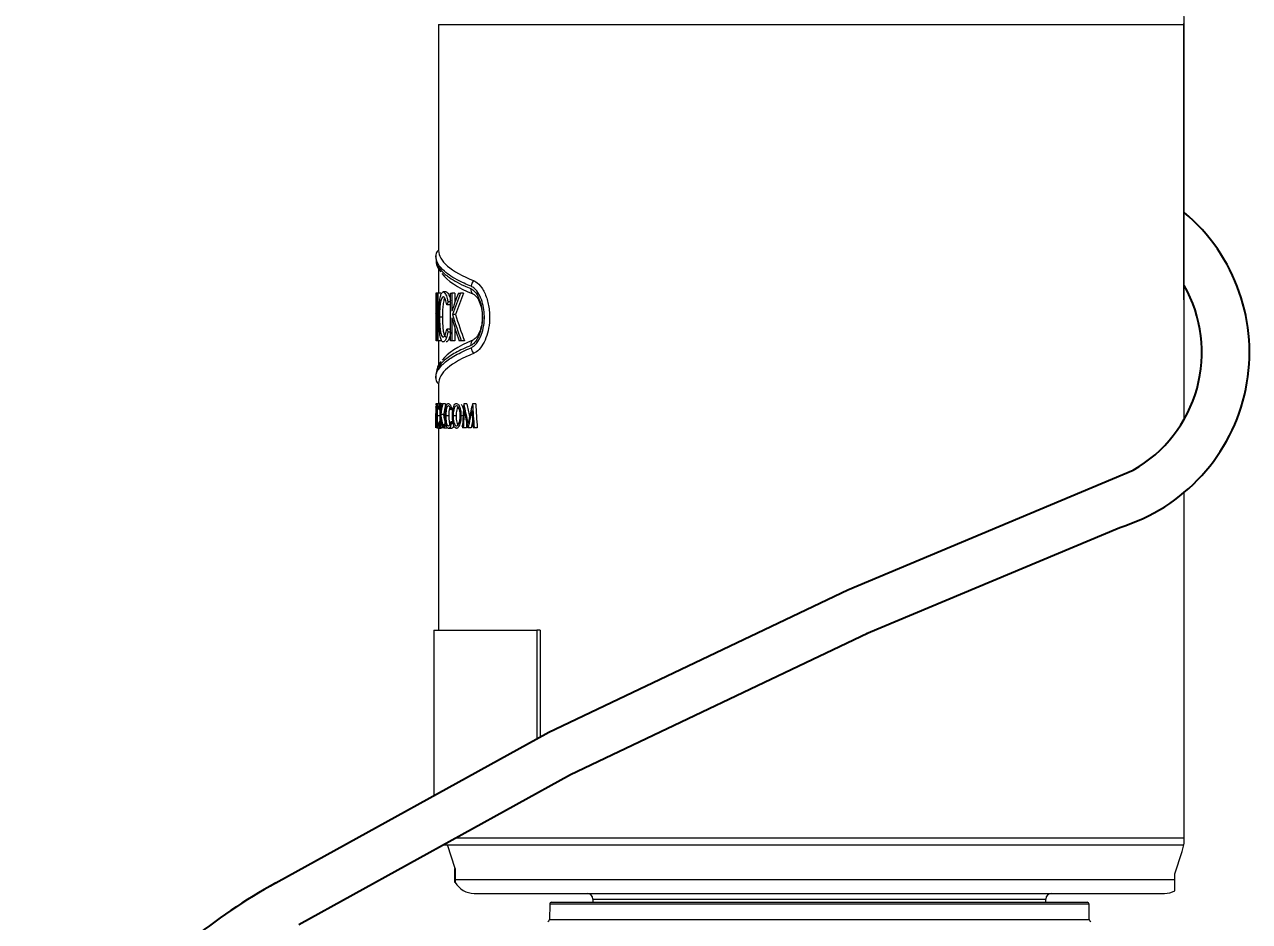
# Model space of a CAD drawing. Header units: inches. Extents: x 4.3 to 18.3, y 1.7 to 16.3.
# Drawn here: x 12.613 to 15.83, y 7.408 to 9.764 of the extents above; entities that cross this region are included whole.
import ezdxf

# ---------------------------------------------------------------- set-up
doc = ezdxf.new("R2010")
doc.units = ezdxf.units.IN
doc.header["$MEASUREMENT"] = 0
doc.header["$PDSIZE"] = -1
doc.layers.add('Dim', color=1, linetype='Continuous')
doc.layers.add('Object', color=4, linetype='Continuous')
doc.styles.get("Standard").update_dxf_attribs({"font": 'romans.shx'})
doc.dimstyles.get("Standard").update_dxf_attribs({"dimtxt": 0.125, "dimasz": 0.18, "dimexe": 0.06, "dimexo": 0.0625, "dimgap": 0.09, "dimtad": 0, "dimtih": 1, "dimtoh": 1, "dimdec": 4, "dimlfac": 2, "dimzin": 4, "dimdsep": 46, "dimlunit": 5, "dimtxsty": 'Standard', "dimcen": 0.09, "dimadec": 0, "dimazin": 1, "dimtfac": 1, "dimtdec": 4, "dimtofl": 0, "dimtmove": 0, "dimatfit": 0, "dimfxl": 0, "dimfrac": 2, "dimtolj": 1, "dimtzin": 0, "dimarcsym": 0})

# ---------------------------------------------------------------- blocks, each defined once
blk = doc.blocks.new('*D16')
at = {"layer": 'Defpoints', "color": 0}
for p in [(14.2381, 13.3011), (10.1019, 4.9757), (14.7006, 4.9757)]:
    blk.add_point(p, dxfattribs=at)
at = {"layer": 'Dim', "color": 0, "lineweight": -2}
for p, q in [((14.1756, 13.3011), (10.0419, 13.3011)), ((10.1019, 13.1211), (10.1019, 9.4413)), ((10.1019, 5.1557), (10.1019, 8.8387)), ((14.6381, 4.9757), (10.0419, 4.9757))]:
    blk.add_line(p, q, dxfattribs=at)
at = {"layer": 'Dim', "color": 0}
for points in [[(10.0719, 13.1211), (10.1319, 13.1211), (10.1019, 13.3011)], [(10.0719, 5.1557), (10.1319, 5.1557), (10.1019, 4.9757)]]:
    blk.add_solid(points, dxfattribs=at)
at = {"layer": 'Dim', "color": 0, "insert": (10.1019, 9.14), "char_height": 0.125, "attachment_point": 5}
blk.add_mtext('\\A1;16 5/8\\P [425mm]', dxfattribs=at)

msp = doc.modelspace()

# ---------------------------------------------------------------- linework, layer by layer
at = {"layer": 'Object', "color": 4, "linetype": 'Continuous', "lineweight": 15}
for p, q in [((13.700638, 9.763603), (15.657967, 9.763603)), ((13.700638, 9.763603), (13.700638, 9.170234)), ((15.657967, 9.04012), (15.657967, 9.763603)), ((15.65882, 8.72693), (15.65882, 9.774362)), ((13.693174, 9.15401), (13.693138, 9.155614)), ((13.693138, 9.155614), (13.693138, 9.14923)), ((13.700638, 9.121696), (13.700638, 9.057916)), ((13.693138, 9.057916), (13.693214, 9.057916)), ((13.693138, 9.057916), (13.693138, 9.045095)), ((13.693139, 9.045095), (13.693139, 9.003428)), ((13.693379, 9.045095), (13.693139, 9.045095)), ((13.697455, 9.057916), (13.693214, 9.057916)), ((13.697455, 9.056213), (13.693962, 9.056213)), ((13.697455, 9.057916), (13.69856, 9.057916)), ((13.697455, 8.932916), (13.697455, 9.057916)), ((13.706101, 9.057916), (13.69856, 9.057916)), ((13.69856, 9.057916), (13.69856, 8.932916)), ((13.720292, 9.061121), (13.712643, 9.061121)), ((13.732098, 9.057916), (13.735383, 9.057916)), ((13.732098, 8.932916), (13.732098, 9.057916)), ((13.743213, 9.057916), (13.735383, 9.057916)), ((13.735383, 9.057916), (13.735383, 9.010314)), ((13.743213, 9.057916), (13.743213, 9.033148)), ((13.752526, 9.057916), (13.75843, 9.057916)), ((13.766455, 9.057916), (13.75843, 9.057916)), ((13.697455, 9.024487), (13.695297, 9.024487)), ((13.730364, 9.027467), (13.722636, 9.027467)), ((13.732098, 9.034979), (13.725117, 9.034979)), ((13.693138, 9.003253), (13.693138, 8.990608)), ((13.693167, 8.990608), (13.693138, 8.990608)), ((13.693139, 8.990608), (13.693139, 8.932916)), ((13.697455, 8.990608), (13.693369, 8.990608)), ((13.710664, 8.99529), (13.703088, 8.99529)), ((13.735383, 8.993237), (13.735383, 8.932916)), ((13.745255, 9.001826), (13.737407, 9.001826)), ((13.730364, 8.963364), (13.722636, 8.963364)), ((13.732098, 8.955927), (13.725117, 8.955927)), ((13.743213, 8.967227), (13.743213, 8.932916)), ((13.695403, 8.932916), (13.694568, 8.932916)), ((13.697455, 8.932916), (13.695403, 8.932916)), ((13.69856, 8.932916), (13.697455, 8.932916)), ((13.706101, 8.932916), (13.69856, 8.932916)), ((13.700638, 8.932916), (13.700638, 8.867376)), ((13.735383, 8.932916), (13.732098, 8.932916)), ((13.743213, 8.932916), (13.735383, 8.932916)), ((13.760265, 8.932916), (13.754652, 8.932916)), ((13.768305, 8.932916), (13.760265, 8.932916)), ((13.693138, 8.841239), (13.693138, 8.834855)), ((13.700638, 8.820234), (13.700638, 8.768505)), ((13.693162, 8.766902), (13.693326, 8.766902)), ((13.693216, 8.760492), (13.693216, 8.739658)), ((13.693431, 8.760492), (13.693216, 8.760492)), ((13.694918, 8.766902), (13.693326, 8.766902)), ((13.694918, 8.766051), (13.6937, 8.766051)), ((13.694918, 8.766902), (13.695267, 8.766902)), ((13.694918, 8.704402), (13.694918, 8.766902)), ((13.698793, 8.766902), (13.695267, 8.766902)), ((13.695267, 8.766902), (13.695267, 8.704402)), ((13.706921, 8.768505), (13.699374, 8.768505)), ((13.704671, 8.751678), (13.702127, 8.751678)), ((13.704671, 8.755434), (13.702799, 8.755434)), ((13.704671, 8.766902), (13.705544, 8.766902)), ((13.704671, 8.704402), (13.704671, 8.766902)), ((13.710022, 8.766902), (13.705544, 8.766902)), ((13.705544, 8.766902), (13.705544, 8.743101)), ((13.706921, 8.768505), (13.708651, 8.765667)), ((13.710022, 8.766902), (13.711539, 8.766902)), ((13.719179, 8.766902), (13.711539, 8.766902)), ((13.738373, 8.751678), (13.73263, 8.751678)), ((13.739011, 8.755434), (13.734059, 8.755434)), ((13.766497, 8.766902), (13.766821, 8.766902)), ((13.774918, 8.766902), (13.766821, 8.766902)), ((13.789393, 8.766902), (13.789778, 8.766902)), ((13.79808, 8.766902), (13.789778, 8.766902)), ((13.691886, 8.739571), (13.694918, 8.739571)), ((13.693162, 8.722143), (13.693155, 8.722143)), ((13.693162, 8.704402), (13.693162, 8.739571)), ((13.693216, 8.733248), (13.693216, 8.704402)), ((13.693283, 8.733248), (13.693216, 8.733248)), ((13.694918, 8.733248), (13.693425, 8.733248)), ((13.694918, 8.750188), (13.694199, 8.750188)), ((13.704164, 8.735589), (13.696637, 8.735589)), ((13.704671, 8.719626), (13.702127, 8.719626)), ((13.705544, 8.734563), (13.705544, 8.704402)), ((13.713677, 8.738857), (13.706079, 8.738857)), ((13.727196, 8.735589), (13.719493, 8.735589)), ((13.740438, 8.719626), (13.73263, 8.719626)), ((13.746525, 8.735402), (13.738667, 8.735402)), ((13.764842, 8.735677), (13.759476, 8.735677)), ((13.693216, 8.704402), (13.693162, 8.704402)), ((13.694236, 8.704402), (13.693936, 8.704402)), ((13.694918, 8.704402), (13.694236, 8.704402)), ((13.695267, 8.704402), (13.694918, 8.704402)), ((13.698816, 8.704402), (13.695267, 8.704402)), ((13.706929, 8.7028), (13.699382, 8.7028)), ((13.700638, 8.7028), (13.700638, 8.17283)), ((13.704671, 8.715908), (13.702799, 8.715908)), ((13.705544, 8.704402), (13.704671, 8.704402)), ((13.710569, 8.704402), (13.705544, 8.704402)), ((13.712007, 8.704402), (13.710569, 8.704402)), ((13.71423, 8.704402), (13.712007, 8.704402)), ((13.719988, 8.714017), (13.714779, 8.714017)), ((13.722445, 8.703601), (13.714779, 8.703601)), ((13.723566, 8.708809), (13.715891, 8.708809)), ((13.734234, 8.7028), (13.726475, 8.7028)), ((13.739106, 8.715908), (13.734059, 8.715908)), ((13.765449, 8.704402), (13.763206, 8.704402)), ((13.773534, 8.704402), (13.765449, 8.704402)), ((13.777988, 8.704402), (13.777435, 8.704402)), ((13.786184, 8.704402), (13.777988, 8.704402)), ((13.793748, 8.704402), (13.791043, 8.704402)), ((13.802087, 8.704402), (13.793748, 8.704402)), ((15.65882, 7.618331), (15.65882, 8.53465)), ((13.688138, 8.17283), (13.95826, 8.17283)), ((13.688138, 8.17283), (13.688138, 7.738345)), ((13.967425, 8.17283), (13.95826, 8.17283)), ((13.95826, 8.17283), (13.95826, 7.887611)), ((13.967425, 8.17283), (13.967425, 7.892675)), ((13.74546, 7.627206), (15.657967, 7.627206)), ((13.711856, 7.608636), (15.657805, 7.608636)), ((13.744172, 7.546919), (13.724094, 7.608636)), ((15.652962, 7.591598), (15.657805, 7.608636)), ((15.633883, 7.532955), (15.652962, 7.591598)), ((15.633883, 7.517577), (15.633883, 7.532955)), ((13.744172, 7.517577), (15.633883, 7.517577)), ((13.794025, 7.481432), (14.700638, 7.481432)), ((14.105888, 7.466432), (14.700638, 7.466432)), ((14.105888, 7.466432), (14.105888, 7.458202)), ((14.700638, 7.481432), (15.60725, 7.481432)), ((14.700638, 7.466432), (15.295388, 7.466432)), ((15.295388, 7.458202), (15.295388, 7.466432)), ((13.992552, 7.453289), (13.991839, 7.412471)), ((15.408723, 7.453289), (13.992552, 7.453289)), ((13.997551, 7.458202), (14.700638, 7.458202)), ((14.700638, 7.458202), (15.403724, 7.458202)), ((15.409436, 7.412471), (15.408723, 7.453289)), ((13.991839, 7.412471), (14.700638, 7.412471)), ((14.700638, 7.412471), (15.409436, 7.412471))]:
    msp.add_line(p, q, dxfattribs=at)
at = {"layer": 'Object', "color": 3}
for p, q in [((14.775599, 8.278905), (15.525091, 8.593306)), ((14.823953, 8.163636), (15.489579, 8.442857)), ((13.990136, 7.905225), (14.775599, 8.278905)), ((14.047268, 7.79398), (14.826981, 8.164924)), ((13.273019, 7.508957), (13.990136, 7.905225)), ((13.333476, 7.39955), (14.047268, 7.79398))]:
    msp.add_line(p, q, dxfattribs=at)
at = {"layer": 'Object'}
msp.add_line((13.744172, 7.510279), (13.744172, 7.546919), dxfattribs=at)
at = {"layer": 'Object', "color": 3}
for centre, radius, start, end in [((15.349821, 8.902442), 0.480365, 286.914316, 49.964848), ((15.349821, 8.902442), 0.355365, 299.551863, 29.596661), ((14.002891, 6.188122), 1.509079, 118.924336, 139.895554)]:
    msp.add_arc(centre, radius, start, end, dxfattribs=at)
at = {"layer": 'Object', "color": 4, "linetype": 'Continuous', "lineweight": 15}
for centre, radius, start, end in [((13.805064, 9.074705), 0.019222, 126.112165, 175.889043), ((13.801282, 9.068425), 0.016416, 174.500993, 230.004362), ((13.801282, 8.922044), 0.016416, 129.995669, 185.498991), ((13.805064, 8.915764), 0.019222, 184.111018, 233.88775), ((13.794025, 7.538932), 0.0575, 209.888106, 270), ((14.090888, 7.466432), 0.015, 0, 90), ((15.310388, 7.466432), 0.015, 90, 180), ((15.60725, 7.538932), 0.0575, 270, 297.56382), ((13.997551, 7.453202), 0.005, 90, 179), ((15.403724, 7.453202), 0.005, 1, 90), ((13.98684, 7.412559), 0.005, 276.663916, 359), ((15.414435, 7.412559), 0.005, 181, 263.336084)]:
    msp.add_arc(centre, radius, start, end, dxfattribs=at)
for centre, major_axis, ratio, start_param, end_param in [((14.700638, 9.170234), (1, 0), 0.18987022, 3.14159265, 3.57651549), ((14.700638, 9.134609), (1, 0), 0.18987022, 3.27401685, 3.5693284), ((14.700638, 8.7466), (1.0075, 0), 0.91350312, 2.79652902, 2.85098329), ((14.700638, 8.732103), (1.0075, 0), 0.91316755, 2.77960043, 2.8440497), ((14.700638, 8.732103), (1, 0), 0.91316755, 2.77675881, 2.84174904), ((14.700638, 8.842255), (1.0075, 0), 0.76530612, 2.88896249, 2.89901165), ((14.700638, 8.842255), (1, 0), 0.76530612, 2.89008862, 2.89715531), ((14.700638, 9.003418), (1.0075, 0), 0.00765864, 3.14022392, 3.16294179), ((14.700638, 9.000326), (0, 1.265692), 0.79600694, 1.57847441, 1.62408116), ((14.700638, 9.017753), (0, 1.265692), 0.79600694, 1.5922449, 1.63787517), ((14.700638, 9.293644), (0, 1.048409), 0.96097966, 1.86140569, 1.92204692), ((14.700638, 9.309145), (0, 1.048257), 0.96111919, 1.86833928, 1.93789609), ((14.700638, 9.309145), (0, 1.040454), 0.96111919, 1.87063994, 1.94078168), ((14.700638, 9.146724), (1.0075, 0), 0.75765306, 3.38417366, 3.39422281), ((14.700638, 9.146724), (1, 0), 0.75765306, 3.38602999, 3.39309668), ((14.700638, 8.85586), (1, 0), 0.18987022, 2.71385691, 3.00185378), ((14.700638, 8.820234), (1, 0), 0.18987022, 2.70666982, 3.14159265), ((14.700638, 8.64891), (1.0075, 0), 0.76530612, 3.00299454, 3.00791136), ((14.700638, 8.599115), (1.0075, 0), 0.91350312, 2.95826005, 2.98450023), ((14.700638, 8.591871), (1.0075, 0), 0.91316755, 2.95017782, 2.98114), ((14.700638, 8.591871), (1, 0), 0.91316755, 2.94872421, 2.97992605), ((14.700638, 8.537916), (1.0075, 0), 0.76530612, 2.85560283, 2.86067662), ((14.700638, 5.907981), (0, 7.631927), 0.13201122, 1.18683088, 1.19564769), ((14.700638, 9.518553), (0, 2.00229), 0.50317383, 1.9556197, 1.98341231), ((14.700638, 9.518553), (0, 1.987385), 0.50317383, 1.9586592, 1.97652291), ((14.700638, 7.910735), (0, 2.00716), 0.50195313, 1.13011401, 1.15818035), ((14.700638, 12.008838), (0, 7.585882), 0.1328125, 2.0123719, 2.02150487), ((14.700638, 12.008838), (0, 7.529412), 0.1328125, 2.01592018, 2.02513754), ((14.700638, 8.739755), (1.0075, 0), 0.00765864, 3.15408767, 3.16544773), ((14.700638, 8.754788), (0, 1.265692), 0.79600694, 1.58781521, 1.61061571), ((14.700638, 8.763501), (0, 1.265692), 0.79600694, 1.59470113, 1.61750664), ((14.700638, 8.821366), (1.0075, 0), 0.75765306, 3.27527395, 3.28019076), ((14.700638, 8.898583), (0, 1.048409), 0.96097966, 1.72788875, 1.75708719), ((14.700638, 8.906332), (0, 1.048257), 0.96111919, 1.73124898, 1.76464208), ((14.700638, 8.906332), (0, 1.040454), 0.96111919, 1.73246293, 1.75670259), ((14.700638, 8.93125), (1.0075, 0), 0.75765306, 3.42250869, 3.42758248), ((14.700638, 5.875682), (0, 7.603774), 0.1325, 1.18322291, 1.18961708), ((14.700638, 9.50724), (0, 2.004975), 0.5025, 1.95836975, 1.98277483), ((14.700638, 5.875682), (0, 7.54717), 0.1325, 1.18455127, 1.18660941), ((14.700638, 7.897715), (0, 2.008291), 0.50167038, 1.13286013, 1.1574477), ((14.700638, 7.897715), (0, 1.993341), 0.50167038, 1.14488034, 1.15415568), ((14.700638, 11.96002), (0, 7.571004), 0.1330735, 2.00873252, 2.01530168)]:
    msp.add_ellipse(centre, major_axis=major_axis, ratio=ratio, start_param=start_param, end_param=end_param, dxfattribs=at)
for points, knots in [([(15.657967, 9.763603), (15.657977, 9.763675), (15.659328, 9.772752), (15.659304, 9.785881), (15.654416, 9.798066), (15.652962, 9.801691)], [0, 0, 0, 0, 0.0055706, 0.70415558, 1, 1, 1, 1]), ([(13.700638, 9.170234), (13.699435, 9.169231), (13.696671, 9.166923), (13.693907, 9.161879), (13.693145, 9.157765), (13.693138, 9.155679), (13.693138, 9.155614)], [0, 0, 0, 0, 0.27485987, 0.63175524, 0.98855057, 1, 1, 1, 1]), ([(13.693138, 9.14923), (13.69424, 9.14247), (13.696457, 9.128876), (13.710468, 9.113245), (13.73224, 9.09586), (13.754759, 9.082838), (13.779354, 9.072375), (13.784941, 9.069998)], [0, 0, 0, 0, 0.248505477, 0.499802417, 0.580645438, 0.904743987, 1, 1, 1, 1]), ([(13.785891, 9.076083), (13.779754, 9.078681), (13.754559, 9.089343), (13.731768, 9.10259), (13.71058, 9.119612), (13.697101, 9.134589), (13.694483, 9.147536), (13.693174, 9.15401)], [0, 0, 0, 0, 0.1059086, 0.43475608, 0.51678374, 0.7583914, 1, 1, 1, 1]), ([(13.693956, 9.148426), (13.693945, 9.144881), (13.693915, 9.135252), (13.698619, 9.123395), (13.704361, 9.116037), (13.706156, 9.113737)], [0, 0, 0, 0, 0.28597693, 0.77671846, 1, 1, 1, 1]), ([(13.785891, 8.914385), (13.787283, 8.915052), (13.793315, 8.91794), (13.803946, 8.929014), (13.814859, 8.951437), (13.819212, 8.971302), (13.820542, 8.984107), (13.821279, 8.995827), (13.820213, 9.015022), (13.814997, 9.037466), (13.806357, 9.05695), (13.796084, 9.070434), (13.788942, 9.074392), (13.785891, 9.076083)], [0, 0, 0, 0, 0.041756351, 0.181005575, 0.320019232, 0.434194783, 0.44445976, 0.482545727, 0.58050073, 0.679131641, 0.786417299, 0.908762422, 1, 1, 1, 1]), ([(13.793735, 9.090234), (13.795166, 9.089558), (13.801992, 9.08633), (13.814239, 9.073833), (13.827423, 9.047211), (13.833692, 9.018596), (13.835135, 8.99126), (13.832827, 8.965641), (13.825401, 8.939082), (13.814129, 8.917144), (13.802875, 8.904819), (13.795869, 8.901305), (13.793735, 8.900234)], [0, 0, 0, 0, 0.036752584, 0.17524432, 0.312812141, 0.437403418, 0.499759221, 0.604687064, 0.709370849, 0.820343658, 0.945294148, 1, 1, 1, 1]), ([(13.693214, 9.057916), (13.693248, 9.057907), (13.693317, 9.05789), (13.693533, 9.057673), (13.69379, 9.056797), (13.693962, 9.056213)], [0, 0, 0, 0, 0.2502667, 0.50056245, 1, 1, 1, 1]), ([(13.694624, 9.024512), (13.694611, 9.026832), (13.694585, 9.031485), (13.694382, 9.037476), (13.694129, 9.041933), (13.693726, 9.045046), (13.693523, 9.045075), (13.693379, 9.045095)], [0, 0, 0, 0, 0.15817071, 0.31726404, 0.47512814, 0.62710865, 1, 1, 1, 1]), ([(13.693962, 9.056213), (13.694126, 9.054994), (13.694456, 9.05255), (13.694951, 9.044277), (13.695257, 9.034401), (13.695285, 9.027577), (13.695297, 9.024487)], [0, 0, 0, 0, 0.26676983, 0.53507781, 0.78947111, 1, 1, 1, 1]), ([(13.701564, 8.996142), (13.701649, 9.003826), (13.701819, 9.019258), (13.703469, 9.038653), (13.706029, 9.052969), (13.709183, 9.060218), (13.711629, 9.060856), (13.712643, 9.061121)], [0, 0, 0, 0, 0.21817104, 0.4381888, 0.63444086, 0.84839515, 1, 1, 1, 1]), ([(13.712503, 9.0483), (13.711186, 9.047644), (13.708547, 9.046327), (13.705604, 9.035674), (13.70379, 9.02064), (13.70315, 9.006284), (13.703103, 8.997979), (13.703088, 8.99529)], [0, 0, 0, 0, 0.24242719, 0.48602556, 0.70945558, 0.90593162, 1, 1, 1, 1]), ([(13.716326, 9.044841), (13.715241, 9.041823), (13.713159, 9.036038), (13.711378, 9.020548), (13.710725, 9.006286), (13.710679, 8.997978), (13.710664, 8.99529)], [0, 0, 0, 0, 0.32168661, 0.61666886, 0.87596148, 1, 1, 1, 1]), ([(13.722636, 9.027467), (13.72151, 9.032135), (13.719256, 9.041483), (13.715519, 9.047499), (13.713354, 9.048074), (13.712503, 9.0483)], [0, 0, 0, 0, 0.37709537, 0.75520992, 1, 1, 1, 1]), ([(13.712643, 9.061121), (13.714672, 9.060132), (13.718191, 9.058417), (13.722619, 9.046849), (13.724449, 9.038152), (13.725117, 9.034979)], [0, 0, 0, 0, 0.463659534, 0.80435494, 1, 1, 1, 1]), ([(13.720292, 9.061121), (13.722331, 9.060111), (13.725869, 9.058358), (13.730053, 9.047808), (13.731667, 9.040338), (13.732098, 9.038345)], [0, 0, 0, 0, 0.49929384, 0.86637966, 1, 1, 1, 1]), ([(13.784941, 9.069998), (13.786712, 9.069086), (13.792527, 9.06609), (13.802016, 9.054692), (13.811043, 9.033571), (13.815185, 9.011121), (13.815871, 8.989231), (13.813635, 8.968394), (13.80751, 8.947439), (13.79847, 8.930766), (13.790405, 8.922999), (13.78579, 8.920863), (13.784941, 8.92047)], [0, 0, 0, 0, 0.05891618, 0.19342365, 0.32406305, 0.44454194, 0.514529, 0.62224178, 0.73078935, 0.84635478, 0.97173512, 1, 1, 1, 1]), ([(13.79073, 9.055849), (13.791707, 9.055371), (13.79606, 9.053242), (13.803572, 9.045025), (13.811275, 9.027933), (13.81481, 9.009903), (13.815629, 8.992569), (13.814267, 8.976109), (13.809814, 8.958971), (13.802995, 8.944991), (13.796207, 8.937393), (13.791962, 8.935244), (13.79073, 8.93462)], [0, 0, 0, 0, 0.04023928, 0.179285045, 0.314989946, 0.437966085, 0.499793075, 0.606600887, 0.71320435, 0.825181953, 0.949285866, 1, 1, 1, 1]), ([(13.693367, 9.003253), (13.693531, 9.003276), (13.69376, 9.003308), (13.694207, 9.007778), (13.694451, 9.012875), (13.694601, 9.018754), (13.694617, 9.02272), (13.694624, 9.024512)], [0, 0, 0, 0, 0.41114894, 0.57205442, 0.73416088, 0.87989096, 1, 1, 1, 1]), ([(13.695297, 9.024487), (13.695272, 9.020294), (13.695228, 9.01269), (13.694871, 9.002985), (13.694435, 8.996337), (13.693832, 8.991188), (13.693554, 8.99084), (13.693369, 8.990608)], [0, 0, 0, 0, 0.197523625, 0.358217424, 0.519165757, 0.679811719, 1, 1, 1, 1]), ([(13.703755, 8.95157), (13.703401, 8.954768), (13.702432, 8.963522), (13.701684, 8.979066), (13.701599, 8.991119), (13.701564, 8.996142)], [0, 0, 0, 0, 0.25132598, 0.68799484, 1, 1, 1, 1]), ([(13.703088, 8.99529), (13.703162, 8.989064), (13.703311, 8.97656), (13.704758, 8.960899), (13.706954, 8.949417), (13.709649, 8.943342), (13.711741, 8.942778), (13.712658, 8.942531)], [0, 0, 0, 0, 0.21417432, 0.43014796, 0.62209237, 0.83446475, 1, 1, 1, 1]), ([(13.710664, 8.99529), (13.710738, 8.989065), (13.710888, 8.976562), (13.712346, 8.960903), (13.714558, 8.949421), (13.717274, 8.943342), (13.719383, 8.942778), (13.720307, 8.942531)], [0, 0, 0, 0, 0.21412027, 0.43003976, 0.62194655, 0.83431678, 1, 1, 1, 1]), ([(13.712673, 8.92971), (13.711749, 8.929925), (13.709326, 8.930488), (13.70608, 8.936666), (13.704493, 8.94684), (13.703755, 8.95157)], [0, 0, 0, 0, 0.24814193, 0.6504446, 1, 1, 1, 1]), ([(13.712658, 8.942531), (13.713509, 8.942764), (13.715645, 8.943348), (13.719288, 8.949718), (13.721514, 8.958792), (13.722636, 8.963364)], [0, 0, 0, 0, 0.24742182, 0.62074772, 1, 1, 1, 1]), ([(13.725117, 8.955927), (13.723792, 8.95025), (13.72114, 8.938881), (13.716522, 8.930817), (13.713817, 8.930039), (13.712673, 8.92971)], [0, 0, 0, 0, 0.36532303, 0.73147495, 1, 1, 1, 1]), ([(13.732865, 8.955927), (13.731529, 8.950249), (13.728855, 8.938878), (13.724201, 8.930817), (13.721475, 8.930039), (13.720322, 8.92971)], [0, 0, 0, 0, 0.36537682, 0.73157838, 1, 1, 1, 1]), ([(13.784941, 8.92047), (13.770943, 8.914213), (13.742789, 8.901627), (13.720961, 8.886291), (13.702343, 8.868776), (13.694077, 8.855207), (13.693311, 8.843818), (13.693138, 8.841239)], [0, 0, 0, 0, 0.24870015, 0.50022893, 0.58107126, 0.90514784, 1, 1, 1, 1]), ([(13.693138, 8.834855), (13.693297, 8.837327), (13.694026, 8.848608), (13.702098, 8.862065), (13.720608, 8.879612), (13.74266, 8.895175), (13.771425, 8.907957), (13.785891, 8.914385)], [0, 0, 0, 0, 0.0904584, 0.4128624, 0.49328756, 0.74516128, 1, 1, 1, 1]), ([(13.707304, 8.878574), (13.706618, 8.877838), (13.701278, 8.872098), (13.696715, 8.862697), (13.695358, 8.853558), (13.694915, 8.850574)], [0, 0, 0, 0, 0.09022985, 0.70293202, 1, 1, 1, 1]), ([(13.693138, 8.834855), (13.693138, 8.83479), (13.693145, 8.832704), (13.693907, 8.82859), (13.696671, 8.823546), (13.699435, 8.821238), (13.700638, 8.820234)], [0, 0, 0, 0, 0.011450509, 0.368244738, 0.725140527, 1, 1, 1, 1]), ([(13.693326, 8.766902), (13.69335, 8.766898), (13.693399, 8.766889), (13.693515, 8.766781), (13.693626, 8.766343), (13.6937, 8.766051)], [0, 0, 0, 0, 0.2502685, 0.50057266, 1, 1, 1, 1]), ([(13.693957, 8.7502), (13.693953, 8.751361), (13.693943, 8.753688), (13.693867, 8.756685), (13.693768, 8.758913), (13.693604, 8.760467), (13.693503, 8.760482), (13.693431, 8.760492)], [0, 0, 0, 0, 0.15826232, 0.31744796, 0.4753382, 0.62725123, 1, 1, 1, 1]), ([(13.6937, 8.766051), (13.693765, 8.765442), (13.693897, 8.76422), (13.694077, 8.760085), (13.694185, 8.755148), (13.694195, 8.751735), (13.694199, 8.750188)], [0, 0, 0, 0, 0.26665918, 0.53485935, 0.78914511, 1, 1, 1, 1]), ([(13.696184, 8.736015), (13.69621, 8.739875), (13.696262, 8.747628), (13.696757, 8.757368), (13.697512, 8.76453), (13.698417, 8.768073), (13.699098, 8.76838), (13.699374, 8.768505)], [0, 0, 0, 0, 0.22030611, 0.44248208, 0.64043485, 0.85453318, 1, 1, 1, 1]), ([(13.699334, 8.762094), (13.698966, 8.761769), (13.698228, 8.761118), (13.697386, 8.755874), (13.696853, 8.74845), (13.696657, 8.741231), (13.696642, 8.736995), (13.696637, 8.735589)], [0, 0, 0, 0, 0.23916908, 0.4794206, 0.70208745, 0.90114113, 1, 1, 1, 1]), ([(13.702127, 8.751678), (13.701823, 8.753993), (13.701215, 8.758632), (13.700184, 8.761684), (13.699577, 8.761977), (13.699334, 8.762094)], [0, 0, 0, 0, 0.37478949, 0.75079007, 1, 1, 1, 1]), ([(13.699374, 8.768505), (13.699948, 8.767994), (13.700933, 8.767119), (13.702137, 8.761265), (13.702622, 8.756987), (13.702799, 8.755434)], [0, 0, 0, 0, 0.470548596, 0.807786161, 1, 1, 1, 1]), ([(13.704687, 8.751678), (13.704588, 8.750461), (13.704316, 8.747129), (13.704187, 8.741205), (13.704169, 8.736989), (13.704164, 8.735589)], [0, 0, 0, 0, 0.27764214, 0.76034198, 1, 1, 1, 1]), ([(13.718201, 8.736015), (13.718274, 8.739808), (13.718422, 8.747424), (13.719781, 8.757017), (13.721746, 8.7642), (13.724054, 8.768012), (13.725736, 8.768357), (13.726456, 8.768505)], [0, 0, 0, 0, 0.21362564, 0.42901115, 0.62253022, 0.83857957, 1, 1, 1, 1]), ([(13.726363, 8.762094), (13.72546, 8.761755), (13.723649, 8.761075), (13.721438, 8.755587), (13.720024, 8.74789), (13.719536, 8.740782), (13.719503, 8.7368), (13.719493, 8.735589)], [0, 0, 0, 0, 0.24791425, 0.49704892, 0.72350734, 0.91597429, 1, 1, 1, 1]), ([(13.73263, 8.751678), (13.731966, 8.754017), (13.730636, 8.7587), (13.728333, 8.761694), (13.726921, 8.761981), (13.726363, 8.762094)], [0, 0, 0, 0, 0.37645922, 0.75378337, 1, 1, 1, 1]), ([(13.726456, 8.768505), (13.72774, 8.768026), (13.729978, 8.767193), (13.732597, 8.761475), (13.733664, 8.757069), (13.734059, 8.755434)], [0, 0, 0, 0, 0.45882404, 0.79921399, 1, 1, 1, 1]), ([(13.730537, 8.758086), (13.730072, 8.757133), (13.728891, 8.75471), (13.727742, 8.747796), (13.727238, 8.740781), (13.727206, 8.736798), (13.727196, 8.735589)], [0, 0, 0, 0, 0.2263106, 0.57500112, 0.87110314, 1, 1, 1, 1]), ([(13.736939, 8.735377), (13.737047, 8.739176), (13.737265, 8.746787), (13.739018, 8.75681), (13.741608, 8.764046), (13.744544, 8.767943), (13.746565, 8.768335), (13.747437, 8.768505)], [0, 0, 0, 0, 0.21519206, 0.43108201, 0.64298618, 0.84594211, 1, 1, 1, 1]), ([(13.747532, 8.762094), (13.746413, 8.76174), (13.744173, 8.761031), (13.741344, 8.755689), (13.739424, 8.748014), (13.738724, 8.740701), (13.73868, 8.736574), (13.738667, 8.735402)], [0, 0, 0, 0, 0.24060605, 0.48173563, 0.71372063, 0.91871521, 1, 1, 1, 1]), ([(13.75159, 8.759268), (13.750796, 8.758052), (13.749045, 8.755374), (13.747294, 8.747935), (13.746581, 8.740692), (13.746537, 8.736567), (13.746525, 8.735402)], [0, 0, 0, 0, 0.27134679, 0.59794012, 0.88638671, 1, 1, 1, 1]), ([(13.747437, 8.768505), (13.749113, 8.768016), (13.752323, 8.767081), (13.756301, 8.758863), (13.75881, 8.748775), (13.759435, 8.740575), (13.759471, 8.736352), (13.759476, 8.735677)], [0, 0, 0, 0, 0.28290609, 0.54210619, 0.76304314, 0.96211671, 1, 1, 1, 1]), ([(13.757353, 8.73569), (13.757263, 8.738536), (13.757083, 8.744241), (13.755528, 8.751715), (13.753271, 8.757391), (13.750528, 8.761314), (13.748534, 8.761833), (13.747532, 8.762094)], [0, 0, 0, 0, 0.19506545, 0.39100085, 0.58049248, 0.78910042, 1, 1, 1, 1]), ([(13.760326, 8.76571), (13.761782, 8.763503), (13.763984, 8.760164), (13.765274, 8.754051), (13.765711, 8.75198)], [0, 0, 0, 0, 0.66106417, 1, 1, 1, 1]), ([(13.693424, 8.739571), (13.693506, 8.739582), (13.69362, 8.739598), (13.693799, 8.741833), (13.693893, 8.74438), (13.693949, 8.74732), (13.693955, 8.749303), (13.693957, 8.7502)], [0, 0, 0, 0, 0.41118436, 0.572024647, 0.734065161, 0.879747652, 1, 1, 1, 1]), ([(13.694199, 8.750188), (13.694191, 8.74809), (13.694175, 8.744287), (13.694049, 8.739433), (13.693887, 8.73611), (13.693653, 8.733538), (13.693516, 8.733364), (13.693425, 8.733248)], [0, 0, 0, 0, 0.19771258, 0.35839621, 0.51933948, 0.67993004, 1, 1, 1, 1]), ([(13.696834, 8.71373), (13.696729, 8.715333), (13.696442, 8.719732), (13.69622, 8.727506), (13.696195, 8.733524), (13.696184, 8.736015)], [0, 0, 0, 0, 0.25155251, 0.69024197, 1, 1, 1, 1]), ([(13.696637, 8.735589), (13.696659, 8.732459), (13.696704, 8.726172), (13.697134, 8.718304), (13.697777, 8.712562), (13.698547, 8.709597), (13.699129, 8.709326), (13.699378, 8.70921)], [0, 0, 0, 0, 0.21652942, 0.43488594, 0.6284656, 0.84100105, 1, 1, 1, 1]), ([(13.699378, 8.70921), (13.699619, 8.709329), (13.700212, 8.709624), (13.701217, 8.71282), (13.701819, 8.717325), (13.702127, 8.719626)], [0, 0, 0, 0, 0.25073671, 0.6171293, 1, 1, 1, 1]), ([(13.704164, 8.735589), (13.704182, 8.732424), (13.704217, 8.726289), (13.704537, 8.721338), (13.704691, 8.718941)], [0, 0, 0, 0, 0.51603386, 1, 1, 1, 1]), ([(13.720036, 8.71373), (13.719749, 8.715318), (13.718967, 8.719646), (13.718307, 8.727411), (13.718233, 8.733458), (13.718201, 8.736015)], [0, 0, 0, 0, 0.25070664, 0.68319527, 1, 1, 1, 1]), ([(13.719493, 8.735589), (13.719553, 8.732516), (13.719674, 8.726344), (13.720808, 8.718594), (13.722442, 8.712836), (13.724385, 8.709649), (13.725819, 8.709346), (13.726465, 8.70921)], [0, 0, 0, 0, 0.20970431, 0.42113136, 0.61071821, 0.82443969, 1, 1, 1, 1]), ([(13.726465, 8.70921), (13.727598, 8.709676), (13.729704, 8.710542), (13.73168, 8.715991), (13.732507, 8.719157), (13.73263, 8.719626)], [0, 0, 0, 0, 0.49772491, 0.92562351, 1, 1, 1, 1]), ([(13.727196, 8.735589), (13.727254, 8.732501), (13.727371, 8.726298), (13.728547, 8.718792), (13.729579, 8.714315), (13.730261, 8.713255), (13.730309, 8.71318)], [0, 0, 0, 0, 0.33536515, 0.67348379, 0.97673561, 1, 1, 1, 1]), ([(13.747609, 8.7028), (13.746207, 8.70317), (13.74339, 8.703915), (13.740061, 8.710895), (13.737803, 8.720257), (13.737, 8.72897), (13.736952, 8.734036), (13.736939, 8.735377)], [0, 0, 0, 0, 0.24657788, 0.49560818, 0.71159418, 0.92366562, 1, 1, 1, 1]), ([(13.738667, 8.735402), (13.738745, 8.732452), (13.738903, 8.72653), (13.740429, 8.718515), (13.742731, 8.712407), (13.745292, 8.709509), (13.746944, 8.709288), (13.747532, 8.70921)], [0, 0, 0, 0, 0.20440057, 0.41025992, 0.64246101, 0.87282667, 1, 1, 1, 1]), ([(13.746525, 8.735402), (13.746602, 8.732443), (13.746758, 8.726504), (13.748318, 8.718654), (13.750005, 8.71348), (13.751324, 8.7122), (13.75163, 8.711904)], [0, 0, 0, 0, 0.28681609, 0.575677855, 0.901835916, 1, 1, 1, 1]), ([(13.747532, 8.70921), (13.748757, 8.709564), (13.751214, 8.710276), (13.754487, 8.716015), (13.756617, 8.72407), (13.757308, 8.731046), (13.757344, 8.734789), (13.757353, 8.73569)], [0, 0, 0, 0, 0.25623206, 0.51392055, 0.7425437, 0.9380066, 1, 1, 1, 1]), ([(13.759476, 8.735677), (13.759357, 8.731947), (13.759118, 8.724459), (13.756997, 8.714961), (13.754041, 8.707481), (13.750742, 8.70332), (13.748504, 8.702948), (13.747609, 8.7028)], [0, 0, 0, 0, 0.20901843, 0.41966557, 0.6135903, 0.84555592, 1, 1, 1, 1]), ([(13.699382, 8.7028), (13.699119, 8.70291), (13.698439, 8.703195), (13.69751, 8.706305), (13.69705, 8.711356), (13.696834, 8.71373)], [0, 0, 0, 0, 0.25021154, 0.64767529, 1, 1, 1, 1]), ([(13.702799, 8.715908), (13.702444, 8.713094), (13.701734, 8.707457), (13.700465, 8.703366), (13.699707, 8.70297), (13.699382, 8.7028)], [0, 0, 0, 0, 0.36288228, 0.72676014, 1, 1, 1, 1]), ([(13.708584, 8.705922), (13.708363, 8.705081), (13.70781, 8.702975), (13.707259, 8.702865), (13.706929, 8.7028)], [0, 0, 0, 0, 0.39974211, 1, 1, 1, 1]), ([(13.713696, 8.708809), (13.713709, 8.709459), (13.713735, 8.710766), (13.713957, 8.712364), (13.714253, 8.713518), (13.714545, 8.713959), (13.714725, 8.714004), (13.714779, 8.714017)], [0, 0, 0, 0, 0.23427716, 0.47117729, 0.68157861, 0.90325383, 1, 1, 1, 1]), ([(13.714779, 8.703601), (13.714623, 8.703689), (13.714322, 8.703859), (13.71398, 8.705135), (13.713758, 8.706714), (13.713705, 8.708015), (13.713697, 8.708715), (13.713696, 8.708809)], [0, 0, 0, 0, 0.2749583, 0.52809267, 0.74412453, 0.96561499, 1, 1, 1, 1]), ([(13.714779, 8.714017), (13.714941, 8.713932), (13.71525, 8.71377), (13.715604, 8.712432), (13.715839, 8.710856), (13.715882, 8.709563), (13.71589, 8.708893), (13.715891, 8.708809)], [0, 0, 0, 0, 0.281147853, 0.53635092, 0.755671165, 0.96926499, 1, 1, 1, 1]), ([(13.715891, 8.708809), (13.715873, 8.708059), (13.715838, 8.706656), (13.715567, 8.705019), (13.715241, 8.703932), (13.714958, 8.703644), (13.714807, 8.703608), (13.714779, 8.703601)], [0, 0, 0, 0, 0.26981966, 0.50440834, 0.73263511, 0.9503417, 1, 1, 1, 1]), ([(13.726475, 8.7028), (13.72524, 8.7032), (13.723393, 8.703799), (13.72128, 8.70843), (13.720459, 8.711929), (13.720036, 8.71373)], [0, 0, 0, 0, 0.49532964, 0.74023991, 1, 1, 1, 1]), ([(13.734059, 8.715908), (13.733296, 8.713064), (13.731767, 8.707371), (13.728975, 8.703354), (13.727221, 8.702965), (13.726475, 8.7028)], [0, 0, 0, 0, 0.36438073, 0.7294464, 1, 1, 1, 1]), ([(13.740397, 8.711138), (13.740088, 8.710061), (13.73899, 8.70623), (13.736742, 8.703413), (13.734983, 8.702983), (13.734234, 8.7028)], [0, 0, 0, 0, 0.18345002, 0.65250672, 1, 1, 1, 1]), ([(13.76361, 8.712082), (13.763157, 8.71061), (13.762641, 8.708931), (13.761958, 8.708144), (13.761874, 8.708047)], [0, 0, 0, 0, 0.87739201, 1, 1, 1, 1]), ([(15.657805, 7.608636), (15.658458, 7.614755), (15.659117, 7.620928), (15.657977, 7.62715), (15.657967, 7.627206)], [0, 0, 0, 0, 0.99104279, 1, 1, 1, 1]), ([(15.633883, 7.487973), (15.633883, 7.488825), (15.633883, 7.490273), (15.633883, 7.498067), (15.633883, 7.513182), (15.633883, 7.517577)], [0, 0, 0, 0, 0.50347709, 0.8556292, 1, 1, 1, 1])]:
    msp.add_open_spline(points, degree=3, knots=knots, dxfattribs=at)

# ---------------------------------------------------------------- dimensions: what is measured, and where the dimension line sits
at = {"layer": 'Dim'}
dim = msp.add_linear_dim(base=(10.101944, 4.975702), p1=(14.238146, 13.301079), p2=(14.700638, 4.975702), angle=90, dimstyle='Standard', override={"dimpost": '\\X'}, dxfattribs=at)
dim.commit()
dim.dimension.update_dxf_attribs({"geometry": '*D16', "text_midpoint": (10.101944, 9.139989), "dimtype": 160})

doc.saveas('drawing.dxf')
